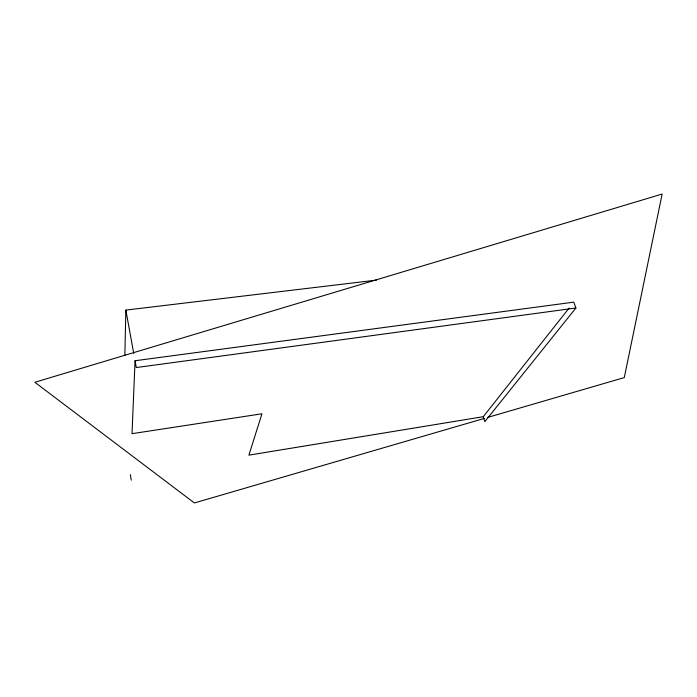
<?xml version="1.0" encoding="UTF-8"?>
<svg xmlns="http://www.w3.org/2000/svg" width="697" height="697" viewBox="0 0 697 697"><rect width="100%" height="100%" fill="white"/><g stroke="black" fill="none" stroke-linecap="round" stroke-linejoin="round"><path stroke-width="1.05" d="M124.859 355.313L125.852 310.095L376.424 280.124M483.282 416.693L484.824 421.615L575.914 308.004L573.779 302.141L135.061 360.741L132.021 433.682L261.95 413.783L248.89 455.158L483.282 416.693L569.083 308.083M484.459 418.366L194.385 502.955L34.85 382.278L662.15 194.045L624.285 377.591L487.595 417.451M575.914 308.004L136.298 367.554L135.061 360.741M125.852 310.095L133.719 353.353M130.313 474.613L131.271 480.181"/></g></svg>
